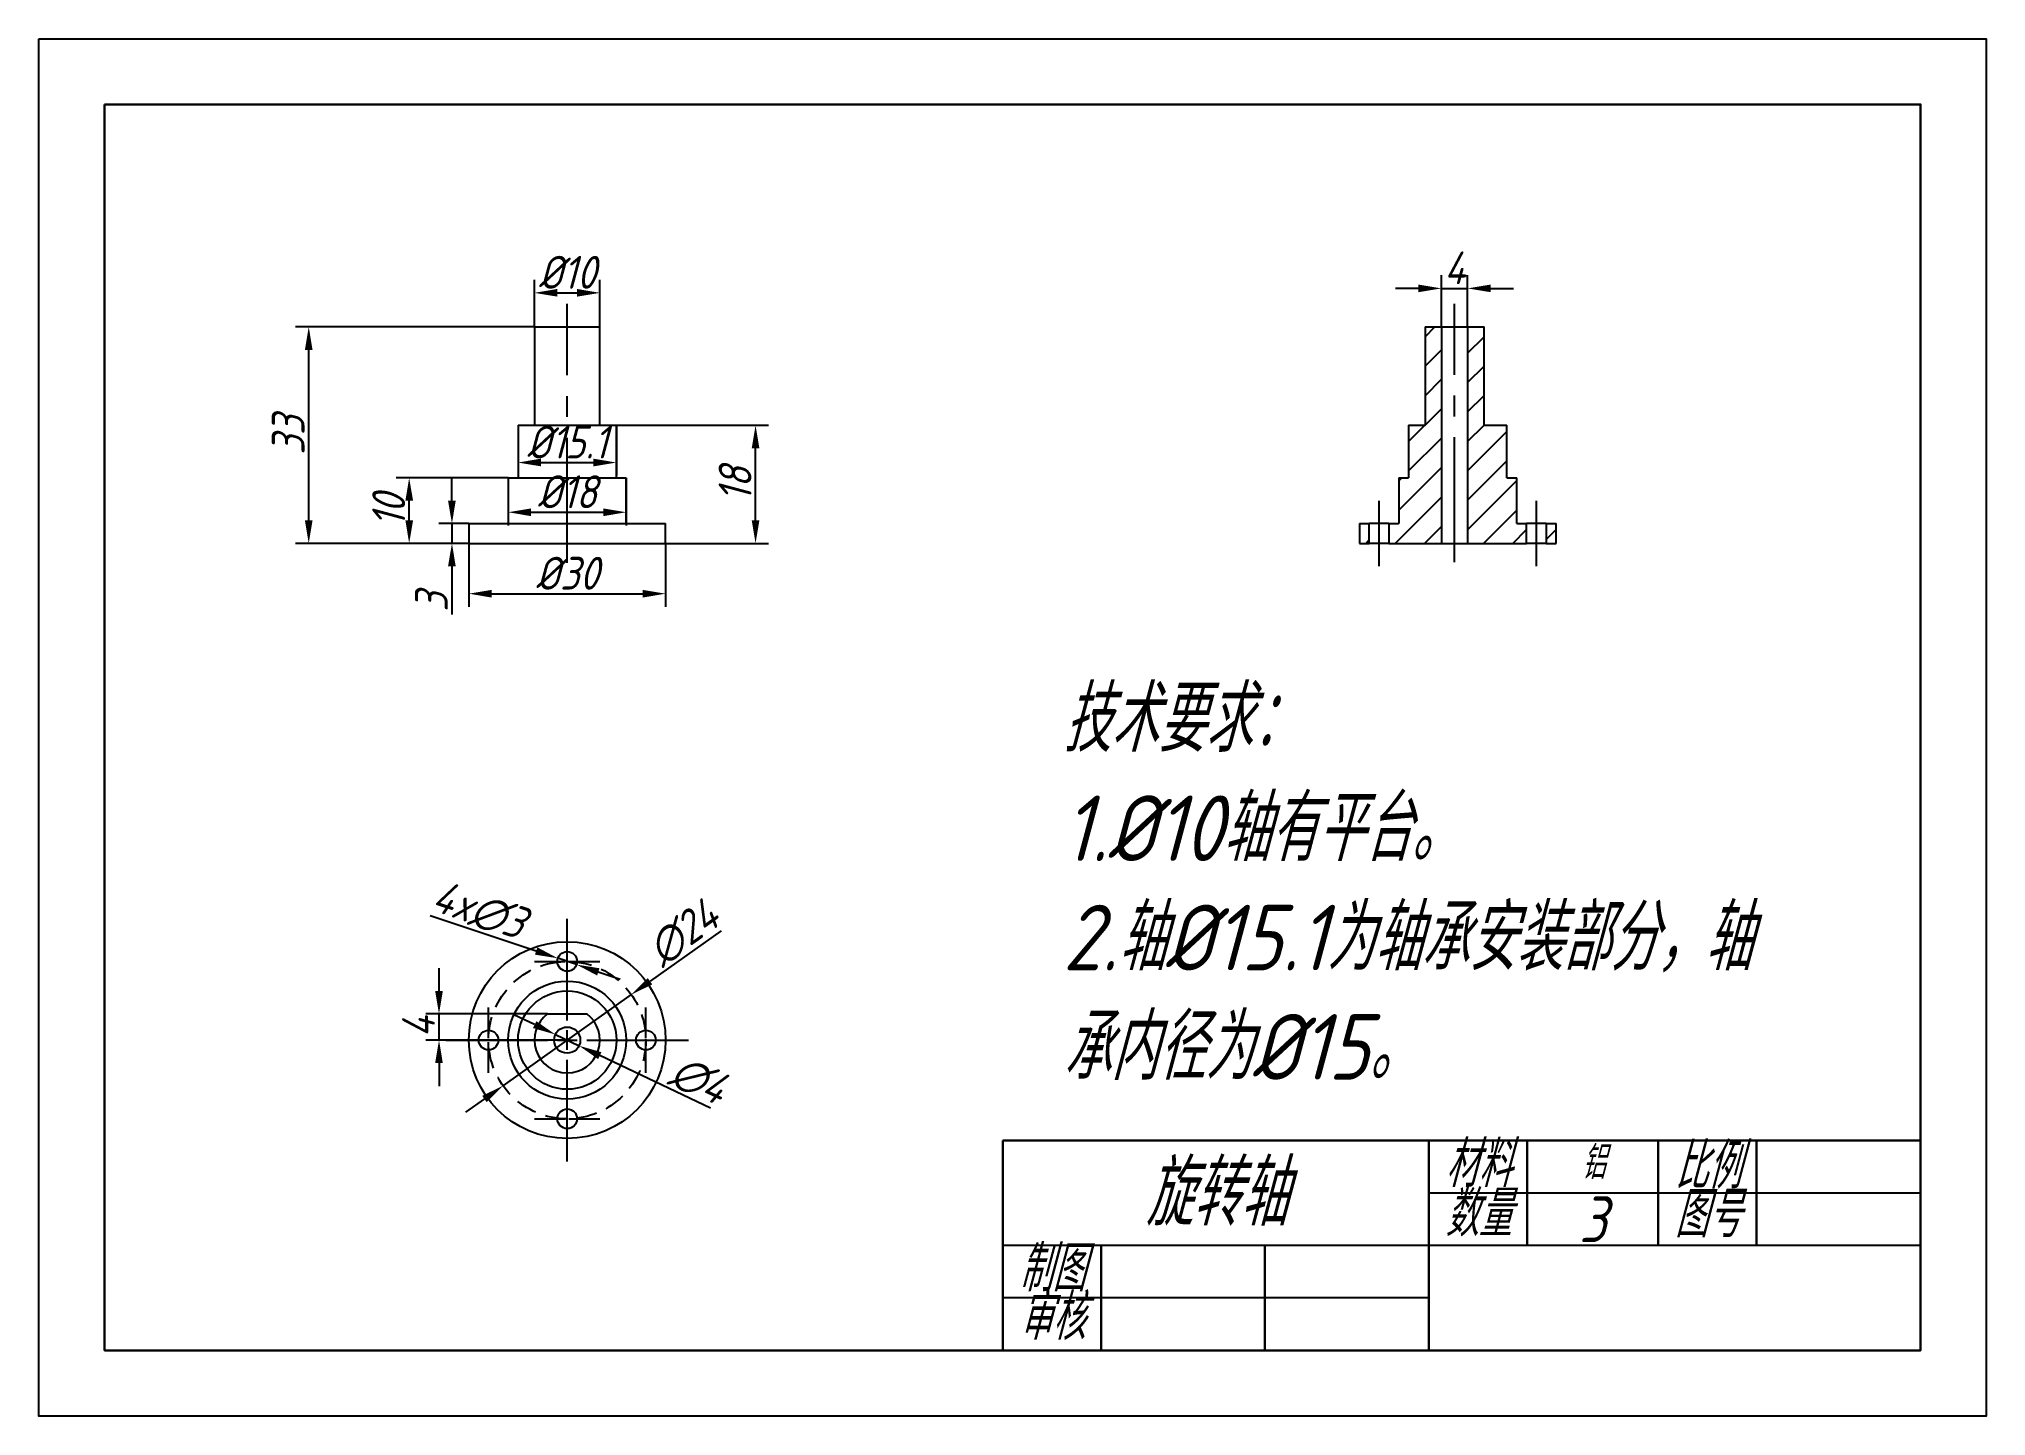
# Model space of a CAD drawing. Header units: millimetres. Extents: x 2895 to 3192, y 1640 to 1850.
import ezdxf

# ---------------------------------------------------------------- set-up
doc = ezdxf.new("R2010")
doc.units = ezdxf.units.MM
doc.linetypes.add('CENTER2', pattern=[28.575, 19.05, -3.175, 3.175, -3.175])
doc.linetypes.add('HIDDEN2', pattern=[4.7625, 3.175, -1.5875])
for name, color, linetype in [('中心线', 1, 'CENTER2'), ('细实线', 3, 'Continuous'), ('虚线', 2, 'HIDDEN2')]:
    doc.layers.add(name, color=color, linetype=linetype)
doc.layers.add('粗实线', color=7, linetype='Continuous', lineweight=30)
doc.styles.get("Standard").update_dxf_attribs({"font": 'gbeitc.shx', "bigfont": 'gbcbig.shx'})
doc.dimstyles.new('ISO-25', dxfattribs={"dimtxt": 5, "dimasz": 3.5, "dimexe": 2, "dimexo": 0, "dimtad": 1, "dimdec": 1, "dimtxsty": 'Standard', "dimcen": 2.5, "dimadec": 0, "dimazin": 0, "dimtfac": 1, "dimtdec": 1, "dimtmove": 0, "dimatfit": 3, "dimfxl": 1, "dimarcsym": 0})

# ---------------------------------------------------------------- blocks, each defined once
blk = doc.blocks.new('*U14')
at = {"layer": '中心线', "color": 0, "linetype": 'CENTER2', "transparency": 16777216}
for p, q in [((0, 3), (0, 18.5)), ((-18.5, 0), (-3, 0)), ((3, 0), (18.5, 0)), ((0, -18.5), (0, -3))]:
    blk.add_line(p, q, dxfattribs=at)
at = {"layer": '中心线', "color": 0, "linetype": 'Continuous', "transparency": 16777216}
for p, q in [((-1.5, 0), (1.5, 0)), ((0, -1.5), (0, 1.5))]:
    blk.add_line(p, q, dxfattribs=at)
blk = doc.blocks.new('*U15')
at = {"layer": '中心线', "color": 0, "linetype": 'CENTER2', "transparency": 16777216}
for p, q in [((0, 0.3), (0, 5)), ((-5, 0), (-0.3, 0)), ((0.3, 0), (5, 0)), ((0, -5), (0, -0.3))]:
    blk.add_line(p, q, dxfattribs=at)
at = {"layer": '中心线', "color": 0, "linetype": 'Continuous', "transparency": 16777216}
for p, q in [((-0.15, 0), (0.15, 0)), ((0, -0.15), (0, 0.15))]:
    blk.add_line(p, q, dxfattribs=at)
blk = doc.blocks.new('*U16')
at = {"layer": '中心线', "color": 0, "linetype": 'CENTER2', "transparency": 16777216}
for p, q in [((0, 0.3), (0, 5)), ((-5, 0), (-0.3, 0)), ((0.3, 0), (5, 0)), ((0, -5), (0, -0.3))]:
    blk.add_line(p, q, dxfattribs=at)
at = {"layer": '中心线', "color": 0, "linetype": 'Continuous', "transparency": 16777216}
for p, q in [((-0.15, 0), (0.15, 0)), ((0, -0.15), (0, 0.15))]:
    blk.add_line(p, q, dxfattribs=at)
blk = doc.blocks.new('*U17')
at = {"layer": '中心线', "color": 0, "linetype": 'CENTER2', "transparency": 16777216}
for p, q in [((0, 0.3), (0, 5)), ((-5, 0), (-0.3, 0)), ((0.3, 0), (5, 0)), ((0, -5), (0, -0.3))]:
    blk.add_line(p, q, dxfattribs=at)
at = {"layer": '中心线', "color": 0, "linetype": 'Continuous', "transparency": 16777216}
for p, q in [((-0.15, 0), (0.15, 0)), ((0, -0.15), (0, 0.15))]:
    blk.add_line(p, q, dxfattribs=at)
blk = doc.blocks.new('*U18')
at = {"layer": '中心线', "color": 0, "linetype": 'CENTER2', "transparency": 16777216}
for p, q in [((0, 0.3), (0, 5)), ((-5, 0), (-0.3, 0)), ((0.3, 0), (5, 0)), ((0, -5), (0, -0.3))]:
    blk.add_line(p, q, dxfattribs=at)
at = {"layer": '中心线', "color": 0, "linetype": 'Continuous', "transparency": 16777216}
for p, q in [((-0.15, 0), (0.15, 0)), ((0, -0.15), (0, 0.15))]:
    blk.add_line(p, q, dxfattribs=at)
blk = doc.blocks.new('*U19')
at = {"layer": '中心线', "color": 0, "linetype": 'CENTER2', "transparency": 16777216}
blk.add_line((0, -28.45), (0, 11), dxfattribs=at)
blk = doc.blocks.new('*U20')
at = {"layer": '中心线', "color": 0, "linetype": 'CENTER2', "transparency": 16777216}
blk.add_line((0, -28.37), (0, 11), dxfattribs=at)
blk = doc.blocks.new('*D21')
at = {"layer": 'Defpoints', "color": 0, "transparency": 16777216}
for p in [(2980.86, 1811.28), (2970.86, 1806.08), (2980.86, 1806.08)]:
    blk.add_point(p, dxfattribs=at)
at = {"layer": '细实线', "color": 0, "lineweight": -2, "transparency": 16777216}
for p, q in [((2970.86, 1806.08), (2970.86, 1813.28)), ((2980.86, 1806.08), (2980.86, 1813.28)), ((2974.36, 1811.28), (2977.36, 1811.28))]:
    blk.add_line(p, q, dxfattribs=at)
at = {"layer": '细实线', "color": 0, "transparency": 16777216}
for points in [[(2974.36, 1811.87), (2974.36, 1810.7), (2970.86, 1811.28)], [(2977.36, 1811.87), (2977.36, 1810.7), (2980.86, 1811.28)]]:
    blk.add_solid(points, dxfattribs=at)
at = {"layer": '细实线', "color": 0, "transparency": 16777216, "insert": (2975.86, 1814.41), "char_height": 5, "attachment_point": 5}
blk.add_mtext('%%C10', dxfattribs=at)
blk = doc.blocks.new('*D22')
at = {"layer": 'Defpoints', "color": 0, "transparency": 16777216}
for p in [(2968.36, 1791.08), (2983.36, 1791.08), (2983.36, 1785.4)]:
    blk.add_point(p, dxfattribs=at)
at = {"layer": '细实线', "color": 0, "lineweight": -2, "transparency": 16777216}
for p, q in [((2968.36, 1791.08), (2968.36, 1783.4)), ((2983.36, 1791.08), (2983.36, 1783.4)), ((2971.86, 1785.4), (2979.86, 1785.4))]:
    blk.add_line(p, q, dxfattribs=at)
at = {"layer": '细实线', "color": 0, "transparency": 16777216}
for points in [[(2971.86, 1785.99), (2971.86, 1784.82), (2968.36, 1785.4)], [(2979.86, 1785.99), (2979.86, 1784.82), (2983.36, 1785.4)]]:
    blk.add_solid(points, dxfattribs=at)
at = {"layer": '细实线', "color": 0, "transparency": 16777216, "insert": (2975.86, 1788.53), "char_height": 5, "width": 7.9167, "attachment_point": 5}
blk.add_mtext('%%C15.1', dxfattribs=at)
blk = doc.blocks.new('*D23')
at = {"layer": 'Defpoints', "color": 0, "transparency": 16777216}
for p in [(2966.86, 1783.08), (2984.86, 1783.08), (2984.86, 1777.82)]:
    blk.add_point(p, dxfattribs=at)
at = {"layer": '细实线', "color": 0, "lineweight": -2, "transparency": 16777216}
for p, q in [((2966.86, 1783.08), (2966.86, 1775.82)), ((2984.86, 1783.08), (2984.86, 1775.82)), ((2970.36, 1777.82), (2981.36, 1777.82))]:
    blk.add_line(p, q, dxfattribs=at)
at = {"layer": '细实线', "color": 0, "transparency": 16777216}
for points in [[(2970.36, 1778.4), (2970.36, 1777.23), (2966.86, 1777.82)], [(2981.36, 1778.4), (2981.36, 1777.23), (2984.86, 1777.82)]]:
    blk.add_solid(points, dxfattribs=at)
at = {"layer": '细实线', "color": 0, "transparency": 16777216, "insert": (2975.86, 1780.94), "char_height": 5, "attachment_point": 5}
blk.add_mtext('%%C18', dxfattribs=at)
blk = doc.blocks.new('*D24')
at = {"layer": 'Defpoints', "color": 0, "transparency": 16777216}
for p in [(2960.86, 1773.08), (2990.86, 1773.08), (2990.86, 1765.4)]:
    blk.add_point(p, dxfattribs=at)
at = {"layer": '细实线', "color": 0, "lineweight": -2, "transparency": 16777216}
for p, q in [((2960.86, 1773.08), (2960.86, 1763.4)), ((2990.86, 1773.08), (2990.86, 1763.4)), ((2964.36, 1765.4), (2987.36, 1765.4))]:
    blk.add_line(p, q, dxfattribs=at)
at = {"layer": '细实线', "color": 0, "transparency": 16777216}
for points in [[(2964.36, 1765.98), (2964.36, 1764.81), (2960.86, 1765.4)], [(2987.36, 1765.98), (2987.36, 1764.81), (2990.86, 1765.4)]]:
    blk.add_solid(points, dxfattribs=at)
at = {"layer": '细实线', "color": 0, "transparency": 16777216, "insert": (2975.86, 1768.52), "char_height": 5, "attachment_point": 5}
blk.add_mtext('%%C30', dxfattribs=at)
blk = doc.blocks.new('*D25')
at = {"layer": 'Defpoints', "color": 0, "transparency": 16777216}
for p in [(2985.65, 1704.27), (2966.08, 1690.37)]:
    blk.add_point(p, dxfattribs=at)
at = {"layer": '细实线', "color": 0, "lineweight": -2, "transparency": 16777216}
for p, q in [((2999.34, 1714), (2988.5, 1706.3)), ((2966.08, 1690.37), (2985.65, 1704.27)), ((2963.23, 1688.35), (2960.37, 1686.32))]:
    blk.add_line(p, q, dxfattribs=at)
at = {"layer": '细实线', "color": 0, "transparency": 16777216}
for points in [[(2988.16, 1706.77), (2988.84, 1705.82), (2985.65, 1704.27)], [(2962.89, 1688.82), (2963.57, 1687.87), (2966.08, 1690.37)]]:
    blk.add_solid(points, dxfattribs=at)
at = {"layer": '细实线', "color": 0, "transparency": 16777216, "insert": (2993.54, 1713.71), "char_height": 5, "attachment_point": 5, "rotation": 35.387}
blk.add_mtext('∅24', dxfattribs=at)
blk = doc.blocks.new('*D26')
at = {"layer": 'Defpoints', "color": 0, "transparency": 16777216}
for p in [(2974.44, 1709.8), (2977.29, 1708.84)]:
    blk.add_point(p, dxfattribs=at)
at = {"layer": '细实线', "color": 0, "lineweight": -2, "transparency": 16777216}
for p, q in [((2954.97, 1716.35), (2971.13, 1710.92)), ((2977.29, 1708.84), (2974.44, 1709.8)), ((2980.6, 1707.73), (2983.92, 1706.61))]:
    blk.add_line(p, q, dxfattribs=at)
at = {"layer": '细实线', "color": 0, "transparency": 16777216}
for points in [[(2971.31, 1711.47), (2970.94, 1710.36), (2974.44, 1709.8)], [(2980.79, 1708.28), (2980.42, 1707.18), (2977.29, 1708.84)]]:
    blk.add_solid(points, dxfattribs=at)
at = {"layer": '细实线', "color": 0, "transparency": 16777216, "insert": (2962.39, 1717.15), "char_height": 5, "attachment_point": 5, "rotation": 341.4017}
blk.add_mtext('4x∅3', dxfattribs=at)
blk = doc.blocks.new('*D27')
at = {"layer": 'Defpoints', "color": 0, "transparency": 16777216}
for p in [(2956.31, 1701.32), (2972.86, 1701.32), (2975.86, 1697.32)]:
    blk.add_point(p, dxfattribs=at)
at = {"layer": '细实线', "color": 0, "lineweight": -2, "transparency": 16777216}
for p, q in [((2956.31, 1704.82), (2956.31, 1708.32)), ((2972.86, 1701.32), (2954.31, 1701.32)), ((2956.31, 1697.32), (2956.31, 1701.32)), ((2975.86, 1697.32), (2954.31, 1697.32)), ((2956.31, 1693.82), (2956.31, 1690.32))]:
    blk.add_line(p, q, dxfattribs=at)
at = {"layer": '细实线', "color": 0, "transparency": 16777216}
for points in [[(2955.72, 1704.82), (2956.89, 1704.82), (2956.31, 1701.32)], [(2955.72, 1693.82), (2956.89, 1693.82), (2956.31, 1697.32)]]:
    blk.add_solid(points, dxfattribs=at)
at = {"layer": '细实线', "color": 0, "transparency": 16777216, "insert": (2953.18, 1699.32), "char_height": 5, "attachment_point": 5, "rotation": 90}
blk.add_mtext('4', dxfattribs=at)
blk = doc.blocks.new('*U28')
at = {"layer": '中心线', "color": 0, "linetype": 'CENTER2', "transparency": 16777216}
blk.add_line((0, -5), (0, 5), dxfattribs=at)
blk = doc.blocks.new('*U29')
at = {"layer": '中心线', "color": 0, "linetype": 'CENTER2', "transparency": 16777216}
blk.add_line((0, -5), (0, 5), dxfattribs=at)
blk = doc.blocks.new('*D30')
at = {"layer": 'Defpoints', "color": 0, "transparency": 16777216}
for p in [(2960.86, 1776.08), (2958.28, 1773.08), (2960.86, 1773.08)]:
    blk.add_point(p, dxfattribs=at)
at = {"layer": '细实线', "color": 0, "lineweight": -2, "transparency": 16777216}
for p, q in [((2958.28, 1779.58), (2958.28, 1783.08)), ((2960.86, 1776.08), (2956.28, 1776.08)), ((2958.28, 1776.08), (2958.28, 1773.08)), ((2960.86, 1773.08), (2956.28, 1773.08)), ((2958.28, 1769.58), (2958.28, 1762.22))]:
    blk.add_line(p, q, dxfattribs=at)
at = {"layer": '细实线', "color": 0, "transparency": 16777216}
for points in [[(2957.69, 1779.58), (2958.86, 1779.58), (2958.28, 1776.08)], [(2957.69, 1769.58), (2958.86, 1769.58), (2958.28, 1773.08)]]:
    blk.add_solid(points, dxfattribs=at)
at = {"layer": '细实线', "color": 0, "transparency": 16777216, "insert": (2955.15, 1764.15), "char_height": 5, "attachment_point": 5, "rotation": 90}
blk.add_mtext('3', dxfattribs=at)
blk = doc.blocks.new('*D31')
at = {"layer": 'Defpoints', "color": 0, "transparency": 16777216}
for p in [(2951.76, 1783.08), (2966.86, 1783.08), (2960.86, 1773.08)]:
    blk.add_point(p, dxfattribs=at)
at = {"layer": '细实线', "color": 0, "lineweight": -2, "transparency": 16777216}
for p, q in [((2966.86, 1783.08), (2949.76, 1783.08)), ((2951.76, 1776.58), (2951.76, 1779.58)), ((2960.86, 1773.08), (2949.76, 1773.08))]:
    blk.add_line(p, q, dxfattribs=at)
at = {"layer": '细实线', "color": 0, "transparency": 16777216}
for points in [[(2951.18, 1779.58), (2952.35, 1779.58), (2951.76, 1783.08)], [(2951.18, 1776.58), (2952.35, 1776.58), (2951.76, 1773.08)]]:
    blk.add_solid(points, dxfattribs=at)
at = {"layer": '细实线', "color": 0, "transparency": 16777216, "insert": (2948.64, 1778.08), "char_height": 5, "attachment_point": 5, "rotation": 90}
blk.add_mtext('10', dxfattribs=at)
blk = doc.blocks.new('*D32')
at = {"layer": 'Defpoints', "color": 0, "transparency": 16777216}
for p in [(2936.44, 1806.08), (2970.86, 1806.08), (2960.86, 1773.08)]:
    blk.add_point(p, dxfattribs=at)
at = {"layer": '细实线', "color": 0, "lineweight": -2, "transparency": 16777216}
for p, q in [((2970.86, 1806.08), (2934.44, 1806.08)), ((2936.44, 1776.58), (2936.44, 1802.58)), ((2960.86, 1773.08), (2934.44, 1773.08))]:
    blk.add_line(p, q, dxfattribs=at)
at = {"layer": '细实线', "color": 0, "transparency": 16777216}
for points in [[(2935.85, 1802.58), (2937.02, 1802.58), (2936.44, 1806.08)], [(2935.85, 1776.58), (2937.02, 1776.58), (2936.44, 1773.08)]]:
    blk.add_solid(points, dxfattribs=at)
at = {"layer": '细实线', "color": 0, "transparency": 16777216, "insert": (2933.31, 1789.58), "char_height": 5, "attachment_point": 5, "rotation": 90}
blk.add_mtext('33', dxfattribs=at)
blk = doc.blocks.new('*D33')
at = {"layer": 'Defpoints', "color": 0, "transparency": 16777216}
for p in [(2983.36, 1791.08), (3004.59, 1791.08), (2990.86, 1773.08)]:
    blk.add_point(p, dxfattribs=at)
at = {"layer": '细实线', "color": 0, "lineweight": -2, "transparency": 16777216}
for p, q in [((2983.36, 1791.08), (3006.59, 1791.08)), ((3004.59, 1776.58), (3004.59, 1787.58)), ((2990.86, 1773.08), (3006.59, 1773.08))]:
    blk.add_line(p, q, dxfattribs=at)
at = {"layer": '细实线', "color": 0, "transparency": 16777216}
for points in [[(3004.01, 1787.58), (3005.18, 1787.58), (3004.59, 1791.08)], [(3004.01, 1776.58), (3005.18, 1776.58), (3004.59, 1773.08)]]:
    blk.add_solid(points, dxfattribs=at)
at = {"layer": '细实线', "color": 0, "transparency": 16777216, "insert": (3001.47, 1782.08), "char_height": 5, "attachment_point": 5, "rotation": 90}
blk.add_mtext('18', dxfattribs=at)
blk = doc.blocks.new('*D34')
at = {"layer": 'Defpoints', "color": 0, "lineweight": -2, "transparency": 16777216}
for p in [(2974.06, 1698.18), (2977.67, 1696.46)]:
    blk.add_point(p, dxfattribs=at)
at = {"layer": '细实线', "color": 0, "lineweight": -2, "transparency": 16777216}
for p, q in [((2970.9, 1699.69), (2967.74, 1701.19)), ((2974.06, 1698.18), (2977.67, 1696.46)), ((2997.7, 1686.94), (2980.83, 1694.96))]:
    blk.add_line(p, q, dxfattribs=at)
for points in [[(2971.15, 1700.21), (2970.65, 1699.16), (2974.06, 1698.18)], [(2981.08, 1695.49), (2980.58, 1694.43), (2977.67, 1696.46)]]:
    blk.add_solid(points, dxfattribs=at)
at = {"layer": '细实线', "color": 0, "lineweight": -2, "transparency": 16777216, "insert": (2995.94, 1691.24), "char_height": 5, "attachment_point": 5, "rotation": 334.5584}
blk.add_mtext('∅4', dxfattribs=at)
blk = doc.blocks.new('*D35')
at = {"layer": 'Defpoints', "color": 0, "lineweight": -2, "transparency": 16777216}
for p in [(3113.21, 1811.96), (3109.21, 1806.08), (3113.21, 1806.08)]:
    blk.add_point(p, dxfattribs=at)
at = {"layer": '细实线', "color": 0, "lineweight": -2, "transparency": 16777216}
for p, q in [((3105.71, 1811.96), (3102.21, 1811.96)), ((3109.21, 1806.08), (3109.21, 1813.96)), ((3109.21, 1811.96), (3113.21, 1811.96)), ((3113.21, 1806.08), (3113.21, 1813.96)), ((3116.71, 1811.96), (3120.21, 1811.96))]:
    blk.add_line(p, q, dxfattribs=at)
for points in [[(3105.71, 1812.54), (3105.71, 1811.38), (3109.21, 1811.96)], [(3116.71, 1812.54), (3116.71, 1811.38), (3113.21, 1811.96)]]:
    blk.add_solid(points, dxfattribs=at)
at = {"layer": '细实线', "color": 0, "lineweight": -2, "transparency": 16777216, "insert": (3111.21, 1815.09), "char_height": 5, "attachment_point": 5}
blk.add_mtext('4', dxfattribs=at)

msp = doc.modelspace()

# ---------------------------------------------------------------- hatches: boundary and pattern name
at = {"layer": '粗实线', "lineweight": -2}
h = msp.add_hatch(dxfattribs=at)
h.set_pattern_fill('ANSI31', color=1)
h.paths.add_polyline_path([(3109.21, 1806.08), (3106.71, 1806.08), (3106.71, 1791.08), (3104.21, 1791.08), (3104.21, 1783.08), (3102.71, 1783.08), (3102.71, 1776.08), (3101.21, 1776.08), (3101.21, 1773.08), (3109.21, 1773.08)])
h.paths.add_polyline_path([(3119.21, 1791.08), (3115.71, 1791.08), (3115.71, 1806.08), (3113.21, 1806.08), (3113.21, 1773.08), (3122.21, 1773.08), (3122.21, 1776.08), (3120.71, 1776.08), (3120.71, 1783.08), (3119.21, 1783.08)])
h.paths.add_polyline_path([(3098.21, 1776.08), (3096.71, 1776.08), (3096.71, 1773.08), (3098.21, 1773.08)])
h.paths.add_polyline_path([(3126.71, 1776.08), (3125.21, 1776.08), (3125.21, 1773.08), (3126.71, 1773.08)])

# ---------------------------------------------------------------- linework, layer by layer
at = {"color": 7, "linetype": 'Continuous', "lineweight": 25}
for p, q in [((2970.86, 1806.08), (2970.86, 1791.08)), ((2970.86, 1806.08), (2980.86, 1806.08)), ((2980.86, 1791.08), (2980.86, 1806.08)), ((3106.71, 1806.08), (3106.71, 1791.08)), ((3106.71, 1806.08), (3115.71, 1806.08)), ((3115.71, 1791.08), (3115.71, 1806.08)), ((2968.36, 1791.08), (2968.36, 1783.08)), ((2968.36, 1791.08), (2983.36, 1791.08)), ((2983.36, 1783.08), (2983.36, 1791.08)), ((3104.21, 1791.08), (3104.21, 1783.08)), ((3104.21, 1791.08), (3106.71, 1791.08)), ((3115.71, 1791.08), (3119.21, 1791.08)), ((3119.21, 1783.08), (3119.21, 1791.08)), ((2966.86, 1783.08), (2966.86, 1776.08)), ((2966.86, 1783.08), (2984.86, 1783.08)), ((2984.86, 1776.08), (2984.86, 1783.08)), ((3102.71, 1783.08), (3102.71, 1776.08)), ((3102.71, 1783.08), (3104.21, 1783.08)), ((3119.21, 1783.08), (3120.71, 1783.08)), ((3120.71, 1776.08), (3120.71, 1783.08)), ((2960.86, 1776.08), (2960.86, 1773.08)), ((2960.86, 1776.08), (2990.86, 1776.08)), ((2990.86, 1773.08), (2990.86, 1776.08)), ((3096.71, 1776.08), (3096.71, 1773.08)), ((3096.71, 1776.08), (3098.21, 1776.08)), ((3098.21, 1773.08), (3098.21, 1776.08)), ((3101.21, 1776.08), (3098.21, 1776.08)), ((3101.21, 1776.08), (3101.21, 1773.08)), ((3101.21, 1776.08), (3102.71, 1776.08)), ((3120.71, 1776.08), (3122.21, 1776.08)), ((3122.21, 1773.08), (3122.21, 1776.08)), ((3125.21, 1776.08), (3122.21, 1776.08)), ((3125.21, 1776.08), (3125.21, 1773.08)), ((3125.21, 1776.08), (3126.71, 1776.08)), ((3126.71, 1773.08), (3126.71, 1776.08)), ((2960.86, 1773.08), (2990.86, 1773.08)), ((3096.71, 1773.08), (3098.21, 1773.08)), ((3101.21, 1773.08), (3098.21, 1773.08)), ((3101.21, 1773.08), (3122.21, 1773.08)), ((3125.21, 1773.08), (3122.21, 1773.08)), ((3125.21, 1773.08), (3126.71, 1773.08)), ((2972.86, 1701.32), (2978.86, 1701.32))]:
    msp.add_line(p, q, dxfattribs=at)
for centre, radius in [((2975.86, 1697.32), 15), ((2975.86, 1709.32), 1.5), ((2975.86, 1697.32), 9), ((2975.86, 1697.32), 7.5), ((2963.86, 1697.32), 1.5), ((2987.86, 1697.32), 1.5), ((2975.86, 1685.32), 1.5)]:
    msp.add_circle(centre, radius, dxfattribs=at)
msp.add_arc((2975.86, 1697.32), 5, 126.8699, 53.1301, dxfattribs=at)
at = {"layer": '粗实线', "lineweight": -2}
for p, q in [((3109.21, 1806.08), (3109.21, 1773.08)), ((3113.21, 1806.08), (3113.21, 1773.08))]:
    msp.add_line(p, q, dxfattribs=at)
at = {"layer": '粗实线'}
for p, q in [((3182.29, 1682), (3042.29, 1682)), ((3042.29, 1682), (3042.29, 1650)), ((3107.29, 1682), (3107.29, 1650)), ((3122.29, 1682), (3122.29, 1666)), ((3142.29, 1682), (3142.29, 1666)), ((3157.29, 1682), (3157.29, 1666)), ((3057.29, 1666), (3057.29, 1650)), ((3082.29, 1666), (3082.29, 1650)), ((3042.29, 1650), (3182.29, 1650))]:
    msp.add_line(p, q, dxfattribs=at)
msp.add_lwpolyline([(2905.29, 1840), (3182.29, 1840), (3182.29, 1650), (2905.29, 1650)], close=True, dxfattribs=at)
at = {"layer": '粗实线', "lineweight": -2}
msp.add_circle((2975.86, 1697.32), 2, dxfattribs=at)
at = {"layer": '细实线'}
for p, q in [((3182.29, 1674), (3107.29, 1674)), ((3192.29, 1672), (3192.29, 1640)), ((3182.29, 1666), (3042.29, 1666)), ((3107.29, 1658), (3042.29, 1658))]:
    msp.add_line(p, q, dxfattribs=at)
msp.add_lwpolyline([(2895.29, 1850), (3192.29, 1850), (3192.29, 1640), (2895.29, 1640)], close=True, dxfattribs=at)
at = {"layer": '虚线'}
msp.add_circle((2975.86, 1697.32), 12, dxfattribs=at)

# ---------------------------------------------------------------- block references
at = {"layer": '中心线', "linetype": 'CENTER2'}
for name, p in [('*U19', (2975.86, 1798.58)), ('*U20', (3111.21, 1798.58)), ('*U28', (3099.71, 1774.58)), ('*U29', (3123.71, 1774.58)), ('*U14', (2975.86, 1697.32)), ('*U15', (2975.86, 1709.32)), ('*U16', (2963.86, 1697.32)), ('*U17', (2987.86, 1697.32)), ('*U18', (2975.86, 1685.32))]:
    msp.add_blockref(name, p, dxfattribs=at)

# ---------------------------------------------------------------- texts
at = {"layer": '细实线'}
for s, width, heights, insert, char_height, attachment_point in [('技术要求：\\P1.%%C10轴有平台。\\P2.轴%%C15.1为轴承安装部分，轴承内径为%%C15。', 104.6439, [0], (3051.47, 1751.3), 10, 1), ('\\pxqc;材料', 15, [0], (3107.29, 1681.92), 7, 1), ('铝', 20, [0], (3132.35, 1678.65), 5, 5), ('\\pxqc;比例', 15, [0], (3142.29, 1681.66), 7, 1), ('旋转轴', 65, [0], (3074.79, 1674), 10, 5), ('\\pxqc;数量', 15, [0], (3107.29, 1674.38), 7, 1), ('3', 20, [0], (3132.29, 1670), 7, 5), ('\\pxqc;图号', 15, [0], (3142.29, 1674.27), 7, 1), ('\\pxqc;制图', 15, [8], (3042.29, 1666), 7, 1), ('\\pxqc;审核', 15, [8.61], (3042.29, 1658.61), 7, 1)]:
    msp.add_mtext_dynamic_manual_height_columns(s, width=width, gutter_width=17.5, heights=heights, dxfattribs=dict(at, insert=insert, char_height=char_height, attachment_point=attachment_point))

# ---------------------------------------------------------------- dimensions: what is measured, and where the dimension line sits
for base, p1, p2, text, picture, middle in [((2980.86, 1811.28), (2970.86, 1806.08), (2980.86, 1806.08), '%%C<>', '*D21', (2975.86, 1814.41)), ((2983.36, 1785.4), (2968.36, 1791.08), (2983.36, 1791.08), '%%C<>.1', '*D22', (2975.86, 1788.53)), ((2984.86, 1777.82), (2966.86, 1783.08), (2984.86, 1783.08), '%%C<>', '*D23', (2975.86, 1780.94)), ((2990.86, 1765.4), (2960.86, 1773.08), (2990.86, 1773.08), '%%C<>', '*D24', (2975.86, 1768.52))]:
    dim = msp.add_linear_dim(base=base, p1=p1, p2=p2, text=text, dimstyle='ISO-25', dxfattribs=at)
    dim.commit()
    dim.dimension.update_dxf_attribs({"geometry": picture, "text_midpoint": middle})
at = {"layer": '细实线', "lineweight": -2}
dim = msp.add_linear_dim(base=(3113.21, 1811.96), p1=(3109.21, 1806.08), p2=(3113.21, 1806.08), dimstyle='ISO-25', dxfattribs=at)
dim.commit()
dim.dimension.update_dxf_attribs({"geometry": '*D35', "text_midpoint": (3111.21, 1815.09)})
at = {"layer": '细实线'}
for base, p1, p2, picture, middle in [((2936.44, 1806.08), (2960.86, 1773.08), (2970.86, 1806.08), '*D32', (2933.31, 1789.58)), ((3004.59, 1791.08), (2990.86, 1773.08), (2983.36, 1791.08), '*D33', (3001.47, 1782.08)), ((2951.76, 1783.08), (2960.86, 1773.08), (2966.86, 1783.08), '*D31', (2948.64, 1778.08)), ((2958.28, 1773.08), (2960.86, 1776.08), (2960.86, 1773.08), '*D30', (2955.15, 1764.15)), ((2956.31, 1701.32), (2975.86, 1697.32), (2972.86, 1701.32), '*D27', (2953.18, 1699.32))]:
    dim = msp.add_linear_dim(base=base, p1=p1, p2=p2, angle=90, dimstyle='ISO-25', dxfattribs=at)
    dim.commit()
    dim.dimension.update_dxf_attribs({"geometry": picture, "text_midpoint": middle})
dim = msp.add_diameter_dim_2p(p1=(2977.29, 1708.84), p2=(2974.44, 1709.8), text='4x<>', dimstyle='ISO-25', dxfattribs=at)
dim.commit()
dim.dimension.update_dxf_attribs({"geometry": '*D26', "text_midpoint": (2962.39, 1717.15)})
dim = msp.add_diameter_dim_2p(p1=(2966.08, 1690.37), p2=(2985.65, 1704.27), dimstyle='ISO-25', dxfattribs=at)
dim.commit()
dim.dimension.update_dxf_attribs({"geometry": '*D25', "text_midpoint": (2993.54, 1713.71)})
at = {"layer": '细实线', "lineweight": -2}
dim = msp.add_diameter_dim_2p(p1=(2974.06, 1698.18), p2=(2977.67, 1696.46), dimstyle='ISO-25', dxfattribs=at)
dim.commit()
dim.dimension.update_dxf_attribs({"geometry": '*D34', "text_midpoint": (2994.59, 1688.41), "dimtype": 163})

doc.saveas('drawing.dxf')
